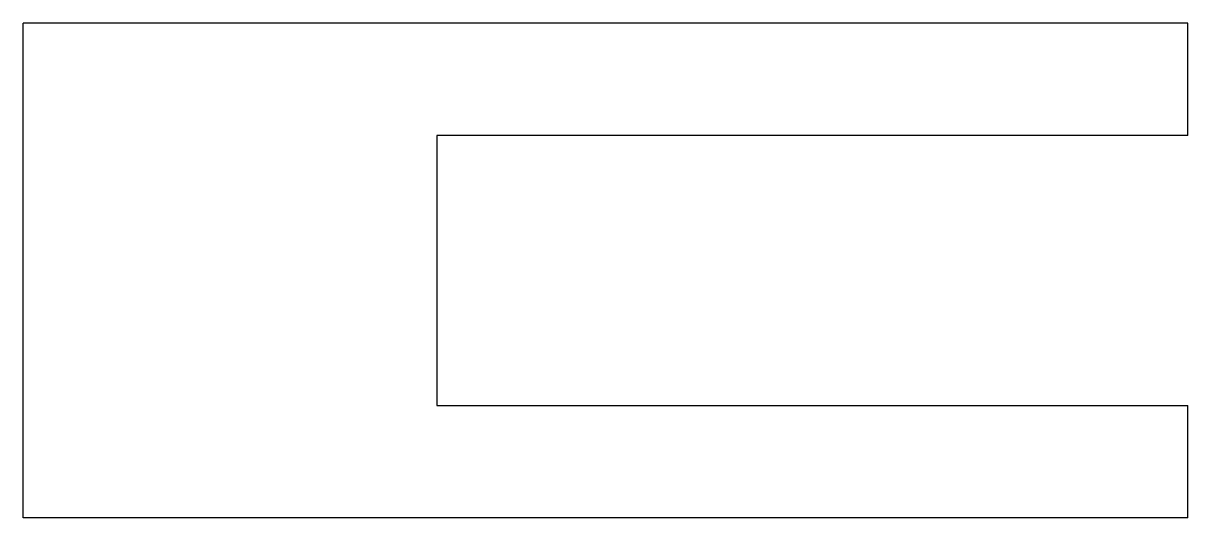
# Model space of a CAD drawing. Header units: metres. Extents: x -38.4 to 13.4, y -22 to 0.
import ezdxf

# ---------------------------------------------------------------- set-up
doc = ezdxf.new("R2010")
doc.units = ezdxf.units.M

msp = doc.modelspace()

# ---------------------------------------------------------------- linework, layer by layer
for points in [[(13.4, 0), (12.364, 0), (11.328, 0), (10.292, 0), (9.256, 0), (8.22, 0), (7.184, 0), (6.148, 0), (5.112, 0), (4.076, 0), (3.04, 0), (2.004, 0), (0.968, 0), (-0.068, 0), (-1.104, 0), (-2.14, 0), (-3.176, 0), (-4.212, 0), (-5.248, 0), (-6.284, 0), (-7.32, 0), (-8.356, 0), (-9.392, 0), (-10.428, 0), (-11.464, 0), (-12.5, 0), (-13.536, 0), (-14.572, 0), (-15.608, 0), (-16.644, 0), (-17.68, 0), (-18.716, 0), (-19.752, 0), (-20.788, 0), (-21.824, 0), (-22.86, 0), (-23.896, 0), (-24.932, 0), (-25.968, 0), (-27.004, 0), (-28.04, 0), (-29.076, 0), (-30.112, 0), (-31.148, 0), (-32.184, 0), (-33.22, 0), (-34.256, 0), (-35.292, 0), (-36.328, 0), (-37.364, 0), (-38.4, 0)], [(-38.4, -22), (-38.4, -21.56), (-38.4, -21.12), (-38.4, -20.68), (-38.4, -20.24), (-38.4, -19.8), (-38.4, -19.36), (-38.4, -18.92), (-38.4, -18.48), (-38.4, -18.04), (-38.4, -17.6), (-38.4, -17.16), (-38.4, -16.72), (-38.4, -16.28), (-38.4, -15.84), (-38.4, -15.4), (-38.4, -14.96), (-38.4, -14.52), (-38.4, -14.08), (-38.4, -13.64), (-38.4, -13.2), (-38.4, -12.76), (-38.4, -12.32), (-38.4, -11.88), (-38.4, -11.44), (-38.4, -11), (-38.4, -10.56), (-38.4, -10.12), (-38.4, -9.68), (-38.4, -9.24), (-38.4, -8.8), (-38.4, -8.36), (-38.4, -7.92), (-38.4, -7.48), (-38.4, -7.04), (-38.4, -6.6), (-38.4, -6.16), (-38.4, -5.72), (-38.4, -5.28), (-38.4, -4.84), (-38.4, -4.4), (-38.4, -3.96), (-38.4, -3.52), (-38.4, -3.08), (-38.4, -2.64), (-38.4, -2.2), (-38.4, -1.76), (-38.4, -1.32), (-38.4, -0.88), (-38.4, -0.44), (-38.4, 0)], [(13.4, -5), (13.4, -4.9), (13.4, -4.8), (13.4, -4.7), (13.4, -4.6), (13.4, -4.5), (13.4, -4.4), (13.4, -4.3), (13.4, -4.2), (13.4, -4.1), (13.4, -4), (13.4, -3.9), (13.4, -3.8), (13.4, -3.7), (13.4, -3.6), (13.4, -3.5), (13.4, -3.4), (13.4, -3.3), (13.4, -3.2), (13.4, -3.1), (13.4, -3), (13.4, -2.9), (13.4, -2.8), (13.4, -2.7), (13.4, -2.6), (13.4, -2.5), (13.4, -2.4), (13.4, -2.3), (13.4, -2.2), (13.4, -2.1), (13.4, -2), (13.4, -1.9), (13.4, -1.8), (13.4, -1.7), (13.4, -1.6), (13.4, -1.5), (13.4, -1.4), (13.4, -1.3), (13.4, -1.2), (13.4, -1.1), (13.4, -1), (13.4, -0.9), (13.4, -0.8), (13.4, -0.7), (13.4, -0.6), (13.4, -0.5), (13.4, -0.4), (13.4, -0.3), (13.4, -0.2), (13.4, -0.1), (13.4, 0)], [(13.4, -5), (12.732, -5), (12.064, -5), (11.396, -5), (10.728, -5), (10.06, -5), (9.392, -5), (8.724, -5), (8.056, -5), (7.388, -5), (6.72, -5), (6.052, -5), (5.384, -5), (4.716, -5), (4.048, -5), (3.38, -5), (2.712, -5), (2.044, -5), (1.376, -5), (0.708, -5), (0.04, -5), (-0.628, -5), (-1.296, -5), (-1.964, -5), (-2.632, -5), (-3.3, -5), (-3.968, -5), (-4.636, -5), (-5.304, -5), (-5.972, -5), (-6.64, -5), (-7.308, -5), (-7.976, -5), (-8.644, -5), (-9.312, -5), (-9.98, -5), (-10.648, -5), (-11.316, -5), (-11.984, -5), (-12.652, -5), (-13.32, -5), (-13.988, -5), (-14.656, -5), (-15.324, -5), (-15.992, -5), (-16.66, -5), (-17.328, -5), (-17.996, -5), (-18.664, -5), (-19.332, -5), (-20, -5)], [(-20, -5), (-20, -5.24), (-20, -5.48), (-20, -5.72), (-20, -5.96), (-20, -6.2), (-20, -6.44), (-20, -6.68), (-20, -6.92), (-20, -7.16), (-20, -7.4), (-20, -7.64), (-20, -7.88), (-20, -8.12), (-20, -8.36), (-20, -8.6), (-20, -8.84), (-20, -9.08), (-20, -9.32), (-20, -9.56), (-20, -9.8), (-20, -10.04), (-20, -10.28), (-20, -10.52), (-20, -10.76), (-20, -11), (-20, -11.24), (-20, -11.48), (-20, -11.72), (-20, -11.96), (-20, -12.2), (-20, -12.44), (-20, -12.68), (-20, -12.92), (-20, -13.16), (-20, -13.4), (-20, -13.64), (-20, -13.88), (-20, -14.12), (-20, -14.36), (-20, -14.6), (-20, -14.84), (-20, -15.08), (-20, -15.32), (-20, -15.56), (-20, -15.8), (-20, -16.04), (-20, -16.28), (-20, -16.52), (-20, -16.76), (-20, -17)], [(-20, -17), (-19.332, -17), (-18.664, -17), (-17.996, -17), (-17.328, -17), (-16.66, -17), (-15.992, -17), (-15.324, -17), (-14.656, -17), (-13.988, -17), (-13.32, -17), (-12.652, -17), (-11.984, -17), (-11.316, -17), (-10.648, -17), (-9.98, -17), (-9.312, -17), (-8.644, -17), (-7.976, -17), (-7.308, -17), (-6.64, -17), (-5.972, -17), (-5.304, -17), (-4.636, -17), (-3.968, -17), (-3.3, -17), (-2.632, -17), (-1.964, -17), (-1.296, -17), (-0.628, -17), (0.04, -17), (0.708, -17), (1.376, -17), (2.044, -17), (2.712, -17), (3.38, -17), (4.048, -17), (4.716, -17), (5.384, -17), (6.052, -17), (6.72, -17), (7.388, -17), (8.056, -17), (8.724, -17), (9.392, -17), (10.06, -17), (10.728, -17), (11.396, -17), (12.064, -17), (12.732, -17), (13.4, -17)], [(13.4, -22), (13.4, -21.9), (13.4, -21.8), (13.4, -21.7), (13.4, -21.6), (13.4, -21.5), (13.4, -21.4), (13.4, -21.3), (13.4, -21.2), (13.4, -21.1), (13.4, -21), (13.4, -20.9), (13.4, -20.8), (13.4, -20.7), (13.4, -20.6), (13.4, -20.5), (13.4, -20.4), (13.4, -20.3), (13.4, -20.2), (13.4, -20.1), (13.4, -20), (13.4, -19.9), (13.4, -19.8), (13.4, -19.7), (13.4, -19.6), (13.4, -19.5), (13.4, -19.4), (13.4, -19.3), (13.4, -19.2), (13.4, -19.1), (13.4, -19), (13.4, -18.9), (13.4, -18.8), (13.4, -18.7), (13.4, -18.6), (13.4, -18.5), (13.4, -18.4), (13.4, -18.3), (13.4, -18.2), (13.4, -18.1), (13.4, -18), (13.4, -17.9), (13.4, -17.8), (13.4, -17.7), (13.4, -17.6), (13.4, -17.5), (13.4, -17.4), (13.4, -17.3), (13.4, -17.2), (13.4, -17.1), (13.4, -17)], [(13.4, -22), (12.364, -22), (11.328, -22), (10.292, -22), (9.256, -22), (8.22, -22), (7.184, -22), (6.148, -22), (5.112, -22), (4.076, -22), (3.04, -22), (2.004, -22), (0.968, -22), (-0.068, -22), (-1.104, -22), (-2.14, -22), (-3.176, -22), (-4.212, -22), (-5.248, -22), (-6.284, -22), (-7.32, -22), (-8.356, -22), (-9.392, -22), (-10.428, -22), (-11.464, -22), (-12.5, -22), (-13.536, -22), (-14.572, -22), (-15.608, -22), (-16.644, -22), (-17.68, -22), (-18.716, -22), (-19.752, -22), (-20.788, -22), (-21.824, -22), (-22.86, -22), (-23.896, -22), (-24.932, -22), (-25.968, -22), (-27.004, -22), (-28.04, -22), (-29.076, -22), (-30.112, -22), (-31.148, -22), (-32.184, -22), (-33.22, -22), (-34.256, -22), (-35.292, -22), (-36.328, -22), (-37.364, -22), (-38.4, -22)]]:
    msp.add_lwpolyline(points)

doc.saveas('drawing.dxf')
